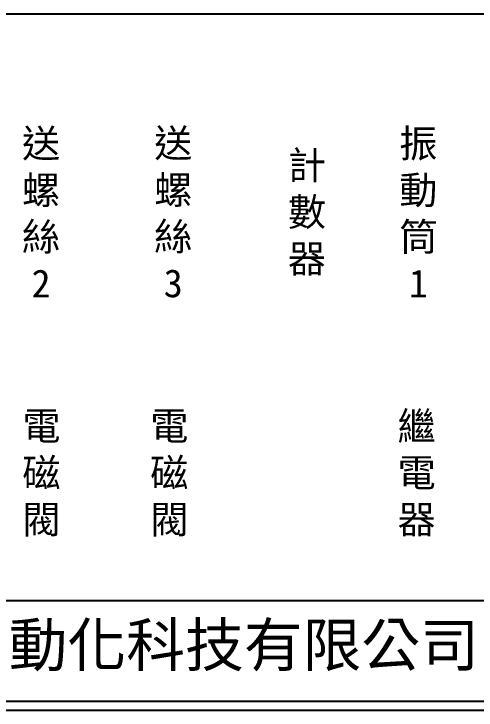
# Model space of a CAD drawing. Extents: x 926 to 1213, y 3 to 207.
# Drawn here: x 989.6 to 1054, y 3 to 100 of the extents above; entities that cross this region are included whole.
import ezdxf

# ---------------------------------------------------------------- set-up
doc = ezdxf.new("R2010")
doc.units = 0
doc.layers.add('圖框層', color=7, linetype='CONTINUOUS')
doc.layers.add('標尺寸層', color=3, linetype='CONTINUOUS')
doc.styles.add('CNS', font='romanc.shx', dxfattribs={"bigfont": 'chineset.shx'})
doc.styles.add('STSL', font='KAIU.TTF')

msp = doc.modelspace()

# ---------------------------------------------------------------- linework, layer by layer
at = {"layer": '圖框層', "color": 7}
for p, q in [((926.992, 18.25), (1211.493, 18.25)), ((926.992, 4.25), (1211.493, 4.25)), ((925.742, 3), (1212.742, 3))]:
    msp.add_line(p, q, dxfattribs=at)
at = {"layer": '標尺寸層', "color": 7}
msp.add_line((930.49, 99.958), (1208.361, 99.958), dxfattribs=at)

# ---------------------------------------------------------------- texts
at = {"layer": '圖框層', "color": 4, "style": 'STSL'}
msp.add_text('泓陞自動化科技有限公司', height=6, dxfattribs=at).set_placement((964.346, 9.076))
at = {"layer": '標尺寸層', "color": 7, "char_height": 3.9, "attachment_point": 5, "style": 'CNS'}
for s, insert, width in [('{\\fDFKai-SB|b0|i0|c136|p65;送螺絲\\P2}', (993.406, 72.165), 2.84806), ('{\\fDFKai-SB|b0|i0|c136|p65;送螺絲\\P3}', (1011.809, 72.165), 2.84806), ('{\\fDFKai-SB|b0|i0|c136|p65;振動筒1}', (1045.939, 72.165), 2.84806), ('{\\fDFKai-SB|b0|i0|c136|p65;計數器}', (1030.423, 72.165), 2.84806), ('{\\fDFKai-SB|b0|i0|c136|p65;電磁閥}', (993.452, 35.841), 8.6627), ('{\\fDFKai-SB|b0|i0|c136|p65;電磁閥}', (1011.258, 35.841), 8.6627), ('{\\fDFKai-SB|b0|i0|c136|p65;繼電器}', (1045.7, 35.841), 8.6627)]:
    msp.add_mtext(s, dxfattribs=dict(at, insert=insert, width=width))

doc.saveas('drawing.dxf')
